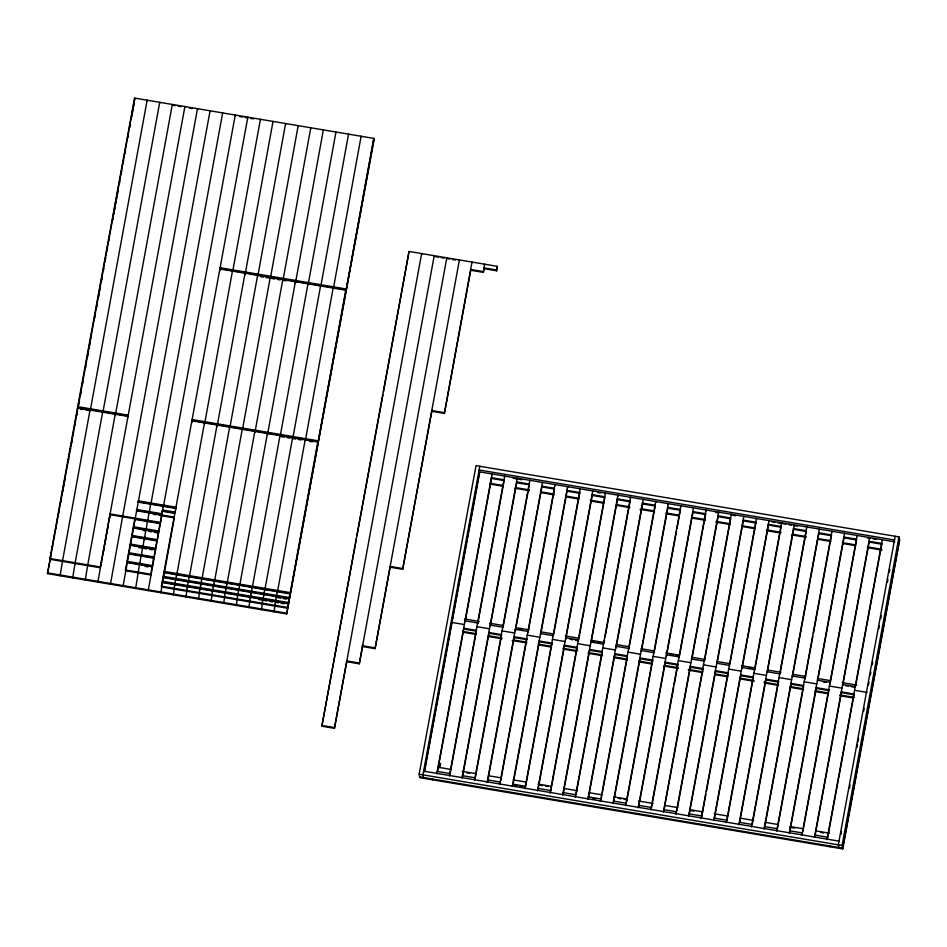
<?xml version="1.0" encoding="UTF-8"?>
<svg xmlns="http://www.w3.org/2000/svg" width="947" height="947" viewBox="0 0 947 947"><rect width="100%" height="100%" fill="white"/><g stroke="black" fill="none" stroke-linecap="round" stroke-linejoin="round"><path stroke-width="1.42" d="M185.056 107.354L184.902 106.561L100.204 567.75L49.848 559.263L77.453 407.885L127.798 416.372L127.952 417.165M77.678 406.654L128.034 415.129L128.188 415.934L77.832 407.447L77.678 406.654L134.557 98.074L373.722 138.38L374.029 139.967L286.669 613.94L47.504 573.633L134.711 98.879M47.504 573.633L50.724 556.185M52.061 548.917L52.594 546.017M53.943 538.748L54.476 535.836M55.814 528.568L56.347 525.656M56.891 522.756L57.424 519.844M58.761 512.576L59.294 509.664M60.632 502.395L61.176 499.483M62.514 492.215L63.851 484.947M64.384 482.047L64.929 479.135M68.137 461.686L68.681 458.786M70.019 451.506L70.552 448.606M71.084 445.694L72.434 438.425M72.966 435.513L73.499 432.613M74.837 425.345L75.381 422.433M76.719 415.165L77.252 412.253M78.589 404.985L79.122 402.084M80.471 394.804L81.004 391.904M82.342 384.636L82.874 381.724M85.289 368.643L85.822 365.731M87.171 358.463L88.509 351.195M89.042 348.283L90.379 341.015M90.924 338.103L91.457 335.202M94.664 317.754L95.209 314.842M96.547 307.574L97.079 304.674M98.417 297.394L98.962 294.493M99.494 291.581L100.027 288.681M101.365 281.401L101.909 278.501M103.247 271.233L103.779 268.321M105.117 261.052L105.662 258.14M106.999 250.872L107.532 247.972M108.869 240.692L109.414 237.792M112.622 220.343L113.155 217.431M113.699 214.531L115.037 207.263M115.57 204.351L116.907 197.083M117.452 194.171L117.984 191.27M119.322 183.99L119.855 181.09M121.204 173.822L121.737 170.91M123.074 163.642L123.607 160.73M124.945 153.461L125.489 150.561M127.904 137.469L128.437 134.569M129.775 127.289L130.307 124.388M131.645 117.12L132.994 109.852M133.527 106.94L134.06 104.028M62.62 560.423L60.099 575.752M102.631 412.123L75.026 563.501M75.204 562.542L72.682 577.883M172.318 104.442L115.593 413.803M87.787 564.661L85.266 580.002M110.077 514.174L97.861 582.121M101.069 564.672L101.613 561.76M102.951 554.492L104.288 547.224M104.821 544.324L106.159 537.056M106.703 534.144L107.236 531.231M107.769 528.331L108.313 525.419M109.651 518.151L110.183 515.239M122.613 516.565L110.444 584.24M151.994 566.791L150.786 574.995L125.608 570.757L125.454 569.964L126.815 562.554L151.994 566.791L152.147 567.596M153.58 558.15L152.372 566.353L127.194 562.116L127.04 561.322L128.401 553.912L153.58 558.15L153.734 558.955M155.178 549.509L153.97 557.712L128.792 553.474L128.638 552.681L129.999 545.271L155.178 549.509L155.332 550.314M156.764 540.879L155.557 549.071L130.378 544.833L130.224 544.04L131.586 536.629L156.764 540.879L156.918 541.672M158.362 532.238L157.155 540.441L131.976 536.191L131.822 535.398L133.184 527.988L158.362 532.238L158.516 533.031L154.314 532.321M159.948 523.596L158.741 531.8L133.563 527.55L133.409 526.757L134.782 519.347L159.948 523.596L160.102 524.389M135.208 518.684L123.027 586.359M139.398 564.672L138.191 572.876M140.996 556.031L139.789 564.234M150.549 504.195L149.342 512.398M222.663 112.93L150.928 503.757M138.144 573.148L135.622 588.478M142.701 548.431L143.234 545.519M144.311 539.707L144.844 536.795M160.173 522.365L109.828 513.878L109.982 514.671L160.339 523.158L163.133 506.314L163.298 507.107M162.837 509.581L148.206 590.608M287.947 603.701L287.426 608.199L161.546 586.986L161.392 586.193L162.079 582.488L287.947 603.701L288.101 604.494M288.859 598.764L288.338 603.263L162.458 582.05L162.304 581.257L162.979 577.552L288.859 598.764L289.013 599.558M289.77 593.828L289.237 598.326L163.369 577.114L163.215 576.321L163.89 572.615L289.77 593.828L289.924 594.621M192.028 421.593L191.874 420.799L317.754 442.012L290.149 593.39L164.281 572.177L164.127 571.384L247.842 117.168L247.996 117.961L245.202 117.487M174.414 517.157L160.789 592.727M191.874 422.445L192.407 419.557M220.284 269.966L220.817 267.054M175.574 579.671L175.041 584.181M232.441 271.102L204.848 422.48M174.295 588.229L173.384 594.846M188.157 581.801L187.636 586.3M189.069 576.865L188.548 581.363M273.02 121.405L245.415 272.783M186.89 590.36L185.967 596.965M217.171 426.067L217.703 423.155M245.036 274.867L245.569 271.955M201.652 578.984L201.131 583.482M199.474 592.479L198.562 599.084M200.811 585.21L201.344 582.298M242.231 429.287L214.626 580.665M212.057 594.598L211.145 601.215M213.395 587.329L213.939 584.417M225.007 593.094L224.486 597.593M282.798 279.59L255.193 430.968M224.652 596.717L223.729 603.334M238.514 590.277L237.981 594.775M239.413 585.341L238.893 589.839M323.365 129.893L295.772 281.271M237.235 598.835L236.324 605.453M267.516 434.555L268.048 431.643M295.381 283.342L295.926 280.442M252.009 587.46L251.476 591.97M249.819 600.954L248.907 607.572M251.168 593.686L251.701 590.786M280.099 436.674L280.643 433.762M292.576 437.763L264.982 589.152M262.414 603.085L261.49 609.69M263.751 595.817L264.284 592.905M275.364 601.582L274.831 606.08M333.143 288.077L305.55 439.455M274.997 605.204L274.085 611.809M317.979 440.781L192.099 419.568L192.265 420.361L318.133 441.574L345.738 290.196L219.858 268.984L220.012 269.777M345.963 288.953L220.083 267.752L220.237 268.546L346.117 289.758L373.722 138.38M286.669 613.94L373.876 139.173M346.756 661.456L334.433 728.338L321.85 726.219L409.045 251.452L497.163 266.308L496.63 270.806L484.047 268.676L483.893 267.883L496.477 270.002L496.63 270.806M321.85 726.219L356.415 538.665M356.948 535.765L382.943 394.733M383.476 391.821L409.045 251.452M334.433 728.338L421.64 253.583L421.794 254.376M359.15 663.018L346.566 660.888L346.72 661.693L359.304 663.811L434.223 255.702L434.377 256.495M359.304 663.811L362.796 644.895M374.917 647.855L362.334 645.736L362.488 646.529L375.083 648.648L446.806 257.821M375.083 648.648L390.046 567.454M402.522 568.508L389.939 566.389L390.093 567.182L402.676 569.313L459.402 259.94L459.555 260.733M402.676 569.313L432.057 409.956M444.238 412.643L431.643 410.525L431.796 411.318L444.392 413.437L471.985 262.059L472.139 262.852M444.392 413.437L470.813 270.096M483.207 271.588L470.623 269.469L470.777 270.262L483.361 272.381L484.58 264.177L484.734 264.982M483.361 272.381L484.047 268.676M496.477 270.002L497.163 266.308M419.154 774.208L476.033 465.64L898.975 536.902L899.65 540.346L842.771 848.926L419.829 777.665L419.154 774.208L842.096 845.47L842.771 848.926M479.809 466.267L422.93 774.847L423.451 777.499M424.244 771.556L479.49 471.831L894.879 541.826M424.516 771.71L479.644 472.636L479.123 469.972L894.513 539.968M436.792 773.888L492.073 473.95L492.239 474.755M437.526 771.568L463.947 628.228M465.285 620.995L491.694 477.643M439.846 767.674L440.639 763.353M449.387 776.007L504.668 476.081L504.822 476.874M450.109 773.699L465.32 691.168M465.853 688.268L476.53 630.347M477.868 623.114L504.289 479.762M461.97 778.126L517.251 478.199L517.405 478.993M462.704 775.818L489.126 632.478M490.451 625.233L516.873 481.893M474.554 780.245L529.835 480.318M475.287 777.937L501.437 636.041M503.046 627.352L529.468 484.012M487.149 782.376L542.43 482.437L542.584 483.23M487.61 781.5L514.292 636.715M515.357 630.927L542.051 486.131M499.732 784.495L555.013 484.556L555.167 485.361M500.726 780.73L526.887 638.834M528.213 631.59L537.292 582.369M537.825 579.469L554.374 489.694M512.315 786.614L567.608 486.675L567.762 487.48M513.049 784.294L539.47 640.953M540.808 633.721L567.229 490.368M524.91 788.733L580.191 488.806M525.632 786.424L552.054 643.072M553.664 634.383L572.343 533.031M572.876 530.142L579.813 492.499M537.494 790.852L592.775 490.925M537.955 789.987L564.649 645.203M565.714 639.403L592.396 494.618M550.089 792.97L605.37 493.044L605.524 493.837M550.811 790.662L569.49 689.309M570.023 686.409L577.232 647.322M578.57 640.077L604.719 498.181M562.672 795.101L617.953 495.163L618.107 495.956M563.406 792.781L589.815 649.441M591.153 642.196L617.574 498.856M575.255 797.22L630.536 497.282M575.989 794.9L602.41 651.56M604.008 642.871L604.541 639.983M605.074 637.082L630.157 500.975M587.85 799.339L643.131 499.4M588.312 798.475L614.994 653.679M616.059 647.89L642.753 503.094M600.434 801.458L655.715 501.531L655.869 502.324M601.167 799.15L601.7 796.249M602.233 793.349L627.316 657.254M628.915 648.565L655.336 505.225M613.017 803.577L668.298 503.65L668.464 504.443M613.751 801.269L640.172 657.928M641.51 650.684L667.931 507.343M625.612 805.696L680.893 505.769L681.047 506.562M626.606 801.943L652.755 660.047M654.093 652.803L676.513 531.184M677.046 528.284L680.514 509.462M638.195 807.827L693.476 507.888M638.657 806.951L665.35 662.166M666.416 656.378L693.097 511.581M650.778 809.945L706.071 510.007L706.225 510.812M651.512 807.625L673.66 687.451M674.193 684.551L677.934 664.285M679.271 657.04L705.693 513.7M663.374 812.064L718.655 512.126L718.809 512.931M664.096 809.756L690.517 666.404M691.855 659.171L718.276 515.819M675.957 814.183L731.238 514.257L731.392 515.05M676.951 810.419L703.112 668.523M704.438 661.29L708.711 638.124M709.244 635.224L730.599 519.394M688.552 816.302L743.833 516.375M689.014 815.438L715.695 670.654M717.033 663.409L743.454 520.069M701.135 818.421L756.416 518.494L756.57 519.287M701.857 816.113L705.87 794.391M706.403 791.503L728.279 672.772M729.888 664.084L756.037 522.188M713.718 820.552L769 520.613L769.165 521.406M714.452 818.232L740.874 674.891M742.211 667.647L768.621 524.307M726.313 822.671L781.595 522.732L781.749 523.537M727.036 820.351L753.457 677.01M754.795 669.778L781.216 526.425M738.897 824.79L794.178 524.851M739.631 822.481L766.052 679.129M767.378 671.897L793.799 528.544M751.48 826.909L806.761 526.982L806.927 527.775M752.214 824.6L778.635 681.248M779.973 674.015L806.394 530.675M764.075 829.027L819.356 529.101L819.51 529.894M764.797 826.719L791.219 683.379M792.556 676.134L818.977 532.794M776.658 831.146L831.939 531.22L832.093 532.013M777.392 828.838L803.541 686.942M805.139 678.253L812.881 636.266M813.414 633.365L831.561 534.913M789.242 833.277L844.523 533.339M789.976 830.957L816.397 687.617M817.735 680.372L844.156 537.032M801.837 835.396L857.118 535.457M802.831 831.632L810.04 792.544M810.573 789.644L828.98 689.736M830.046 683.947L856.467 540.607M814.42 837.515L869.701 537.588L869.855 538.381M815.154 835.207L841.575 691.855M842.901 684.622L869.322 541.27M827.003 839.634L882.296 539.707L882.45 540.5M827.737 837.326L845.091 743.206M845.624 740.317L854.158 693.973M855.757 685.297L881.917 543.4M895.199 536.262L838.32 844.831L838.841 847.494M840.972 834.307L841.504 831.407M849.506 787.975L850.039 785.075M856.988 747.432L857.52 744.531M858.053 741.631L858.586 738.743M863.652 711.233L864.185 708.332M868.458 685.166L868.991 682.266M870.329 675.033L870.861 672.133M872.199 664.901L872.732 662M878.863 628.701L879.396 625.801M880.734 618.569L881.266 615.668M887.41 582.369L887.943 579.469M889.269 572.225L889.813 569.336M842.096 845.47L898.975 536.902M899.496 539.553L842.617 848.121L419.675 776.86M172.472 105.235L175.266 105.709M178.072 106.182L180.865 106.656M189.258 108.065L192.052 108.538M239.603 116.552L242.408 117.014M250.789 118.434L253.595 118.908M435.774 256.732L438.579 257.205M441.373 257.679L444.167 258.14M446.972 258.614L449.766 259.087M452.559 259.561L455.365 260.034M260.579 276.619L263.373 277.08M266.166 277.554L268.972 278.027M271.765 278.501L274.559 278.974M277.353 279.436L280.158 279.91M282.952 280.383L285.745 280.857M281.543 436.674L284.337 437.147M287.142 437.621L289.936 438.094M292.73 438.568L295.535 439.041M298.329 439.503L301.122 439.976M309.515 441.397L312.309 441.858M513.167 478.282L516.079 478.768M518.802 479.229L521.915 479.75M597.699 492.523L600.623 493.008M715.766 512.41L718.678 512.907M732.8 515.286L735.594 515.76M771.959 521.88L774.753 522.353M777.546 522.827L780.352 523.3M783.145 523.774L785.939 524.236M788.638 524.697L791.55 525.183M794.332 525.656L797.386 526.165M867.345 537.955L870.257 538.441M873.17 538.938L876.082 539.423M604.683 496.749L592.1 494.63L592.254 495.423L604.837 497.542M730.563 517.95L717.968 515.831L718.122 516.636L730.717 518.755M80.4 409.151L83.206 409.625M85.999 410.098L88.793 410.56M489.777 483.242L502.893 485.456M516.008 487.669L529.124 489.871M540.773 491.836L553.888 494.05M565.548 496.015L578.653 498.217M590.312 500.182L603.428 502.395M616.544 504.609L629.648 506.811M641.308 508.776L654.424 510.989M666.084 512.954L679.188 515.156M692.304 517.37L705.42 519.583M717.068 521.548L730.184 523.75M741.844 525.715L754.96 527.929M766.608 529.894L781.18 532.344M792.84 534.309L805.956 536.523M817.604 538.488L830.72 540.69M842.38 542.655L855.496 544.868M868.6 547.07L881.716 549.284M489.93 484.047L503.046 486.249M514.706 488.214L529.278 490.676M540.926 492.629L554.042 494.843M565.702 496.808L578.818 499.022M590.466 500.987L603.582 503.188M616.698 505.402L629.814 507.616M640.006 509.332L654.578 511.782M666.238 513.748L679.342 515.961M692.458 518.163L705.574 520.377M715.778 522.093L730.338 524.555M741.998 526.508L755.114 528.722M766.774 530.687L779.878 532.901M791.538 534.866L806.11 537.316M817.77 539.281L830.874 541.495M842.534 543.448L855.65 545.661M867.298 547.626L881.87 550.077M137.966 502.076L175.728 508.432L175.882 509.237M174.816 513.369L162.221 511.25L162.387 512.043M136.368 510.717L174.13 517.074L174.284 517.867L158.907 515.275M153.307 514.339L156.101 514.813M133.409 526.757L158.587 530.995M143.127 530.438L145.933 530.912L145.767 530.119L144.56 538.31M148.726 531.385L151.52 531.847M131.822 535.398L156.989 539.636M130.224 544.04L155.403 548.277M138.546 547.484L141.34 547.958M144.145 548.42L146.939 548.893M149.733 549.367L152.538 549.84M128.638 552.681L153.805 556.919M127.04 561.322L152.218 565.56M464.752 619.018L479.324 621.469M489.528 623.197L502.632 625.399M515.748 627.612L528.864 629.814M540.524 631.779L553.628 633.993M565.288 635.958L578.404 638.171M591.52 640.373L604.624 642.587M616.284 644.552L629.4 646.754M641.048 648.719L654.164 650.932M665.824 652.897L678.94 655.111M692.044 657.313L705.16 659.526M716.82 661.491L729.936 663.693M741.584 665.658L754.7 667.872M767.816 670.085L780.932 672.287M792.58 674.252L805.696 676.466M817.356 678.431L830.472 680.633M842.12 682.598L856.692 685.06M518.826 628.903L521.738 629.388M591.674 641.178L594.586 641.664M597.498 642.149L600.41 642.646M670.346 654.424L673.27 654.922M676.182 655.407L679.094 655.904M749.03 667.682L751.942 668.18M145.151 566.413L147.945 566.886M502.762 627.198L490.179 625.079L490.333 625.872M553.119 635.686L540.536 633.555L540.69 634.36M603.464 644.161L590.881 642.042L591.035 642.835M653.821 652.649L641.226 650.53L641.391 651.323M704.166 661.136L691.582 659.017L691.736 659.81M716.761 663.255L729.344 665.374L729.498 666.167M754.522 669.612L741.927 667.493L742.093 668.286M767.106 671.743L779.689 673.862M817.45 680.218L830.046 682.337L830.199 683.142M570.058 639.308L572.852 639.781M575.658 640.243L578.451 640.717L578.297 639.923L565.702 637.804L565.856 638.598M823.203 681.958L826.009 682.432M845.588 685.735L848.382 686.196M851.175 686.67L853.981 687.143M164.127 571.384L289.995 592.597M464.326 624.535L451.731 622.416L451.897 623.209M476.909 626.654L489.492 628.784M502.088 630.903L514.671 633.022M527.266 635.141L539.849 637.26M552.432 639.379L565.028 641.51M577.611 643.629L590.194 645.747M602.789 647.866L615.372 649.985M627.956 652.104L640.551 654.235M653.134 656.354L665.729 658.473M678.312 660.592L690.896 662.711M703.491 664.83L716.074 666.96M728.657 669.079L741.252 671.198M753.836 673.317L766.419 675.436M779.014 677.567L791.597 679.686M804.181 681.804L816.776 683.923M829.359 686.042L841.954 688.161M854.537 690.292L867.121 692.411M125.454 569.964L150.62 574.202M163.215 576.321L289.084 597.533M49.694 558.47L100.051 566.945M501.401 634.608L488.818 632.478L488.972 633.283L501.555 635.401M803.506 685.51L790.911 683.379L791.076 684.184L803.66 686.303M277.826 597.675L280.62 598.149M283.425 598.622L286.219 599.084M462.479 631.365L475.595 633.567M488.711 635.78L501.815 637.994M513.475 639.947L526.591 642.161M538.239 644.126L551.355 646.339M563.015 648.304L577.587 650.755M589.235 652.72L602.351 654.933M614.011 656.887L627.127 659.1M638.775 661.065L651.891 663.279M665.007 665.481L678.123 667.694M688.315 669.411L702.887 671.873M714.547 673.826L727.651 676.04M740.767 678.253L753.883 680.455M764.087 682.183L778.647 684.634M790.307 686.599L803.423 688.812M815.083 690.765L828.187 692.979M839.847 694.944L854.419 697.394M162.304 581.257L288.172 602.47M462.633 632.158L475.749 634.372M488.865 636.573L501.969 638.787M512.173 640.503L526.745 642.954M538.405 644.919L551.509 647.132M563.169 649.097L576.285 651.311M587.945 653.264L602.505 655.726M614.165 657.692L627.281 659.893M638.929 661.858L652.045 664.072M663.705 666.037L678.277 668.487M688.469 670.204L701.585 672.417M714.701 674.631L727.817 676.833M739.465 678.798L754.037 681.26M764.241 682.976L777.357 685.19M790.461 687.392L803.577 689.605M815.237 691.57L828.353 693.772M840.001 695.737L853.117 697.951M258.732 599.546L261.538 600.019M264.331 600.493L267.125 600.966M269.919 601.44L272.724 601.901M275.518 602.375L278.311 602.848M281.117 603.322L283.911 603.795M161.392 586.193L287.272 607.406M47.35 572.84L286.515 613.135M321.684 725.426L334.279 727.545M437.455 767.129L450.571 769.343M462.219 771.308L475.335 773.51M488.451 775.723L501.567 777.937M513.215 779.902L526.331 782.104M537.991 784.069L551.107 786.282M564.211 788.496L577.327 790.698M588.987 792.663L602.103 794.876M613.751 796.841L626.867 799.043M638.527 801.008L653.099 803.47M664.747 805.435L677.863 807.637M689.523 809.602L702.627 811.816M714.287 813.781L727.403 815.983M740.518 818.196L753.623 820.41M765.283 822.375L778.398 824.577M790.058 826.542L803.163 828.755M816.278 830.957L829.394 833.171M466.753 772.835L469.665 773.332M539.601 785.11L542.513 785.608M545.425 786.093L548.349 786.59M618.284 798.368L621.196 798.866M624.109 799.351L627.021 799.848M689.676 810.395L694.044 811.141M790.212 827.335L794.58 828.08M820.812 832.496L823.724 832.981M475.015 777.783L462.42 775.664L462.586 776.457M525.36 786.27L512.777 784.14L512.931 784.945M575.717 794.746L563.122 792.627L563.287 793.42M626.062 803.234L613.478 801.115L613.632 801.908M638.657 805.352L651.24 807.471L651.394 808.264M676.418 811.721L663.823 809.59L663.977 810.395M726.763 820.197L714.18 818.078L714.334 818.871M739.347 822.316L751.942 824.446M789.703 830.803L802.287 832.922M514.328 785.181L517.133 785.643M519.927 786.117L522.72 786.59M592.656 798.368L595.45 798.842M423.617 771.142L839.006 841.137M855.378 687.38L855.224 686.587L842.629 684.468L842.783 685.261M805.021 678.892L804.867 678.099L792.284 675.98L792.438 676.774M830.034 846.002L830.188 846.807M827.619 837.965L827.465 837.172L814.882 835.041L815.036 835.846M777.274 829.477L777.108 828.684L764.525 826.565L764.679 827.358M679.153 657.692L678.999 656.887L666.404 654.768L666.558 655.561M701.751 816.752L701.585 815.959L689.002 813.84L689.156 814.633M628.796 649.204L628.642 648.411L616.059 646.292L616.213 647.085M601.049 799.789L600.883 798.996L588.3 796.865L588.454 797.67M528.095 632.241L527.941 631.436L515.357 629.317L515.511 630.11M550.692 791.301L550.538 790.508L537.955 788.389L538.109 789.182M477.75 623.753L477.596 622.96L465.001 620.83L465.166 621.634M500.347 782.814L500.194 782.021L487.598 779.902L487.752 780.695M361.281 137.055L361.127 136.25L333.533 287.639M348.697 134.924L348.543 134.131L320.938 285.509M336.114 132.805L335.948 132.012L308.355 283.39M449.991 774.338L449.837 773.533L437.254 771.414L437.407 772.219M345.738 290.196L345.892 290.989M310.936 128.567L310.782 127.774L283.177 279.152M432.27 778.979L432.424 779.783M298.352 126.448L298.187 125.655L270.593 277.033M320.713 286.752L320.56 285.947L292.966 437.325M285.757 124.329L285.603 123.524L258.01 274.902M308.13 284.621L307.976 283.828L280.371 435.206M295.535 282.502L295.381 281.709L267.788 433.087M260.591 120.08L260.425 119.286L232.832 270.664M317.754 442.012L317.908 442.805M305.325 440.686L305.159 439.893L277.566 591.271M270.369 278.264L270.215 277.471L242.61 428.849M235.412 115.842L235.258 115.049L163.523 505.876M257.773 276.145L257.62 275.34L230.026 426.73M280.146 436.449L279.992 435.644L252.387 587.022M245.19 274.026L245.036 273.221L217.431 424.599M210.234 111.604L210.08 110.799L135.161 518.909M267.563 434.318L267.397 433.525L239.804 584.903M197.651 109.473L197.485 108.68L122.577 516.79M254.968 432.199L254.814 431.406L227.221 582.784M277.341 592.502L277.187 591.709L276.654 596.208M276.429 597.439L276.275 596.646L275.743 601.144M264.746 590.383L264.592 589.59L264.071 594.089M263.846 595.32L263.68 594.527L263.159 599.025M229.79 427.961L229.636 427.168L202.042 578.546M262.935 600.256L262.769 599.463L262.248 603.961M159.889 103.116L159.723 102.323L103.01 411.685M251.251 593.201L251.097 592.396L250.576 596.906M217.206 425.842L217.052 425.037L189.447 576.427M250.339 598.137L250.186 597.344L249.665 601.842M147.294 100.998L147.14 100.193L90.427 409.566M204.623 423.723L204.469 422.918L176.864 574.296M237.756 596.018L237.602 595.213L237.07 599.711M134.557 98.074L134.865 99.672M226.984 584.015L226.83 583.222L226.309 587.72M226.073 588.951L225.919 588.158L225.398 592.656M214.401 581.896L214.247 581.103L213.714 585.601M213.489 586.832L213.335 586.039L212.803 590.537M212.578 591.768L212.424 590.975L211.903 595.474M200.906 584.713L200.752 583.92L200.219 588.418M199.995 589.65L199.841 588.856L199.308 593.355M187.399 587.531L187.246 586.738L186.725 591.236M176.639 575.539L176.485 574.734L175.953 579.233M161.546 514.955L161.7 515.748M174.816 585.412L174.662 584.619L174.13 589.117M163.89 572.615L164.056 573.42M162.979 577.552L163.144 578.357M149.117 513.629L148.951 512.836L147.744 521.039M162.079 582.488L162.233 583.293M147.519 522.27L147.365 521.477L146.158 529.681M144.335 539.553L144.181 538.748L142.973 546.952M142.748 548.195L142.583 547.39L141.375 555.593M115.368 415.046L115.214 414.241L87.609 565.631M134.782 519.347L134.936 520.152M133.184 527.988L133.338 528.793M131.586 536.629L131.751 537.434M129.999 545.271L130.153 546.064M128.401 553.912L128.567 554.705M126.815 562.554L126.969 563.347M90.19 410.797L90.036 410.004L62.443 561.382M77.453 407.885L77.607 408.678M503.982 479.774L491.398 477.655L491.552 478.46L504.135 480.579L503.982 479.774M529.16 484.024L516.565 481.905L516.731 482.698L529.314 484.817L529.16 484.024M554.338 488.261L541.743 486.142L541.897 486.936L554.492 489.054L554.338 488.261M579.505 492.499L566.922 490.38L567.075 491.185L579.659 493.304L579.505 492.499M629.862 500.987L617.266 498.868L617.432 499.661L630.015 501.78L629.862 500.987M655.028 505.225L642.445 503.106L642.599 503.911L655.194 506.029L655.028 505.225M680.206 509.474L667.623 507.355L667.777 508.148L680.36 510.267L680.206 509.474M705.385 513.712L692.802 511.593L692.955 512.386L705.539 514.505L705.385 513.712M755.73 522.199L743.146 520.081L743.3 520.874L755.895 522.993L755.73 522.199M780.908 526.437L768.325 524.318L768.479 525.112L781.062 527.23L780.908 526.437M806.086 530.675L793.491 528.556L793.657 529.361L806.24 531.48L806.086 530.675M831.253 534.925L818.67 532.806L818.824 533.599L831.419 535.718L831.253 534.925M856.431 539.163L843.848 537.044L844.002 537.837L856.585 539.956L856.431 539.163M881.61 543.4L869.026 541.282L869.18 542.086L881.764 544.205L881.61 543.4M175.953 507.201L138.191 500.833L138.345 501.638L176.106 507.994L175.953 507.201M175.041 512.138L162.458 510.019L162.612 510.812L175.195 512.931L175.041 512.138M161.771 513.724L136.593 509.474L136.747 510.279L161.925 514.517L161.771 513.724M476.223 630.359L463.639 628.24L463.793 629.033L476.388 631.164L476.223 630.359M526.579 638.846L513.996 636.727L514.15 637.52L526.733 639.639L526.579 638.846M551.758 643.084L539.163 640.965L539.317 641.758L551.912 643.889L551.758 643.084M576.924 647.334L564.341 645.203L564.495 646.008L577.09 648.127L576.924 647.334M602.103 651.572L589.519 649.453L589.673 650.246L602.256 652.365L602.103 651.572M627.281 655.809L614.686 653.69L614.852 654.484L627.435 656.614L627.281 655.809M652.447 660.059L639.864 657.928L640.018 658.733L652.613 660.852L652.447 660.059M677.626 664.297L665.043 662.178L665.196 662.971L677.78 665.09L677.626 664.297M702.804 668.535L690.221 666.416L690.375 667.209L702.958 669.34L702.804 668.535M727.983 672.784L715.387 670.654L715.541 671.459L728.136 673.577L727.983 672.784M753.149 677.022L740.566 674.903L740.72 675.696L753.315 677.815L753.149 677.022M778.327 681.26L765.744 679.141L765.898 679.934L778.481 682.065L778.327 681.26M828.684 689.747L816.089 687.629L816.243 688.422L828.838 690.541L828.684 689.747M853.851 693.985L841.267 691.866L841.421 692.659L854.005 694.79L853.851 693.985"/></g></svg>
